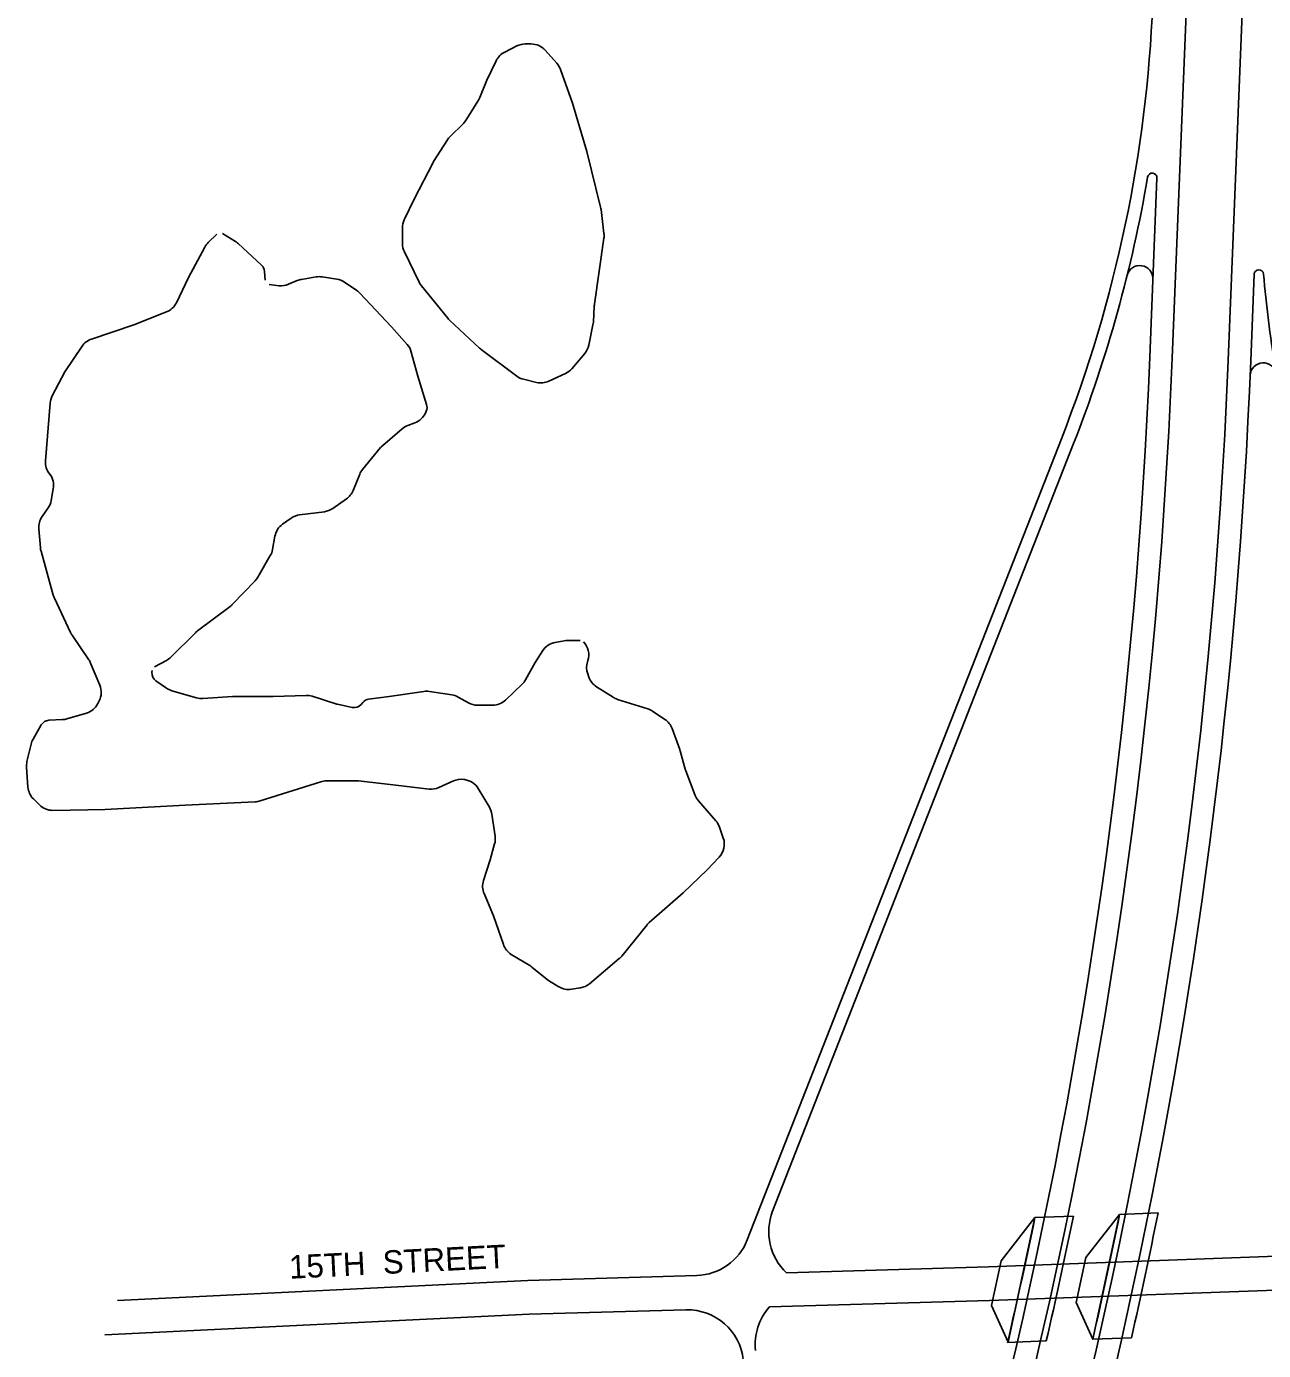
# Model space of a CAD drawing. Extents: x 149.435 to 150.097, y 8.364 to 9.124.
# Drawn here: x 149.4936 to 149.744, y 8.7162 to 8.9843 of the extents above; entities that cross this region are included whole.
import ezdxf

# ---------------------------------------------------------------- set-up
doc = ezdxf.new("R2010")
doc.units = 0
for name, color, linetype in [('PL Inter Bridges', 7, 'Continuous'), ('PL Inter Hydrology', 7, 'Continuous'), ('PL Inter Road Lines', 7, 'Continuous'), ('PL Inter Street Names', 7, 'Continuous')]:
    doc.layers.add(name, color=color, linetype=linetype)

msp = doc.modelspace()

# ---------------------------------------------------------------- linework, layer by layer
at = {"layer": 'PL Inter Bridges'}
for points in [[(149.69776812214099, 8.743179746207552), (149.69092351991026, 8.734430421513652), (149.6889967536915, 8.725331803258351), (149.6923280515228, 8.71789548701299)], [(149.71490954729327, 8.743810385649878), (149.70806494506257, 8.735061060955978), (149.7061381788438, 8.725962442700677), (149.7094694766751, 8.718526126455316)]]:
    msp.add_lwpolyline(points, close=True, dxfattribs=at)
for points in [[(149.70556161979692, 8.74346647190112), (149.69776812214099, 8.743179746207552)], [(149.71490954729327, 8.743810385649882), (149.72269601197357, 8.744096852597645)], [(149.71730267156258, 8.718814312624882), (149.7094694766751, 8.71852612645532)], [(149.69222269261027, 8.717891610819192), (149.70006452333618, 8.71818011470448)]]:
    msp.add_lwpolyline(points, dxfattribs=at)
for radius, start, end in [(1.0730397727272725, 346.94020261751274, 348.32260040583566), (1.08061553030303, 347.04905796943837, 348.42112504094325), (1.089706439393939, 347.17761486414554, 348.5374931957936), (1.0972821969696966, 347.28306093767605, 348.63295110216416)]:
    msp.add_arc((148.6469373495431, 8.960364094667385), radius, start, end, dxfattribs=at)
at = {"layer": 'PL Inter Hydrology'}
for points in [[(149.59039385892606, 8.97916085100836), (149.59287266865041, 8.980400255870544)], [(149.59456665954247, 8.980800152874336), (149.5957603734108, 8.980800152874336)], [(149.5985758815405, 8.979546231403194), (149.60093917405018, 8.976920350836936)], [(149.5853527857472, 8.969984864488579), (149.5867888405219, 8.973472426084287), (149.58867067473614, 8.977407170350403)], [(149.60169559900223, 8.975647075784346), (149.60410892202566, 8.968809327217892), (149.60699560227627, 8.95903902483116), (149.60982453566058, 8.947723291294034)], [(149.58257919522012, 8.96540823965866), (149.58507091850555, 8.969433331119765)], [(149.5793110268327, 8.961997670509607), (149.58203692868412, 8.964723572361027)], [(149.57600090472593, 8.956964060201706), (149.57879377415637, 8.961352855020966)], [(149.57006151505104, 8.945158678999814), (149.5721333869418, 8.949490774771402), (149.5758292643142, 8.956665124964868)], [(149.60991065057854, 8.9472559033985), (149.6104891324023, 8.942435221533557)], [(149.53207539057397, 8.942296522795266), (149.53034200760555, 8.940563139826873)], [(149.53586268589302, 8.940795071742217), (149.53324689220386, 8.94242994279794)], [(149.5696908113451, 8.940368268931223), (149.5696908113451, 8.943524377873674)], [(149.61047804397492, 8.941448226924281), (149.60857225023835, 8.928107670768123)], [(149.52967819639346, 8.939667236243947), (149.52639060758574, 8.933503007229476), (149.52393022840536, 8.928406507498677)], [(149.54115513128863, 8.936013998081705), (149.53641972222186, 8.940370574423126)], [(149.5730520399488, 8.932565886062605), (149.5700703033633, 8.93871571777017)], [(149.54188190323936, 8.932956201783318), (149.54176257187012, 8.934746172321802)], [(149.55222328730545, 8.933626468358137), (149.54926793119893, 8.933133909007049)], [(149.55639182130483, 8.933188511535025), (149.55340790639727, 8.933636098771155)], [(149.54470437422157, 8.93184479870908), (149.54271613042712, 8.932078709743719)], [(149.5483985360805, 8.932879178348664), (149.54663907326, 8.932125122854165)], [(149.56047130756343, 8.930848296837052), (149.55797586816072, 8.932563911426422)], [(149.57885099614015, 8.925269342420254), (149.57352060096048, 8.93182982879525)], [(149.57064458726725, 8.919962906360182), (149.5674702880754, 8.923510652515773), (149.56108876355307, 8.930317612006261)], [(149.6085407166038, 8.927794415714027), (149.60834425418386, 8.924454554574364)], [(149.52189195046896, 8.926522963537613), (149.5152879912372, 8.923954757169716), (149.50671784461917, 8.92103311627721)], [(149.5853091804134, 8.919206790319823), (149.5792096911106, 8.924885625187917)], [(149.6082711710269, 8.923904432482884), (149.60741454920566, 8.919792647740941)], [(149.50480571641236, 8.919574749724806), (149.501298694638, 8.914406507109955), (149.49876655126187, 8.909537000617366)], [(149.5745842944475, 8.907767435000046), (149.57279954392274, 8.91351829780207), (149.57147933895286, 8.918421916261625)], [(149.59282072987122, 8.913546453492984), (149.5856175839283, 8.918948812950173)], [(149.60659242381936, 8.918111988021282), (149.60398689668688, 8.915046661983078)], [(149.59684412822457, 8.912266165078238), (149.59421610666175, 8.912891884497963)], [(149.6026790004472, 8.914056448336098), (149.59929971624655, 8.912507609744114)], [(149.4983512156886, 8.908089135330775), (149.49742230710413, 8.896384887166896)], [(149.5743370062294, 8.906064561320562), (149.57449963978962, 8.906422355153076)], [(149.5707617393041, 8.903538949500783), (149.57221866139653, 8.904085295285446)], [(149.56571936187973, 8.899519130087684), (149.56962663350157, 8.902868220049248)], [(149.56162005156978, 8.894644285299785), (149.56526417105331, 8.899055587832487)], [(149.55967590636337, 8.8903450604388), (149.56103450155246, 8.89366607090104)], [(149.49898738959814, 8.890702739205663), (149.4985573011985, 8.888337253007647)], [(149.55557665082043, 8.886740203352268), (149.55834225253062, 8.888676124549413)], [(149.497951892161, 8.886868906853545), (149.49673109486412, 8.885093201694414)], [(149.54886165025934, 8.885437906077687), (149.5538891848858, 8.886086620223034)], [(149.49607665034011, 8.882645193947496), (149.4963844076146, 8.878798228015995)], [(149.54542011054917, 8.883546189157135), (149.5471619841231, 8.884775746974015)], [(149.54338576782618, 8.87842338180815), (149.5438777366382, 8.881129210274358)], [(149.49651175222525, 8.87808211534351), (149.49899259819856, 8.869192417272542)], [(149.54038416679484, 8.872826585775611), (149.54293087763983, 8.877192375795612)], [(149.53526494693884, 8.867332977396776), (149.53984708082595, 8.872114334496397)], [(149.499213725468, 8.868597727619045), (149.50250386670572, 8.861606177488838)], [(149.5281603308802, 8.861941623372035), (149.53480287040432, 8.866923528015107)], [(149.50279891291834, 8.861089082848416), (149.50618698517727, 8.856106623644102)], [(149.52279222848853, 8.856627360231775), (149.5277546233757, 8.861589755118937)], [(149.6024499925334, 8.859946048967238), (149.60062703333475, 8.859624350285124)], [(149.6056793985678, 8.860003687002012), (149.60310827031336, 8.860003687002017)], [(149.5065547515801, 8.855424963687016), (149.5084098175868, 8.850941887504126)], [(149.5195033042566, 8.854687271340227), (149.5218963249056, 8.855963549019688)], [(149.5981051211255, 8.857951879525073), (149.59655914290863, 8.855562640462596), (149.59461810101865, 8.852068765060633)], [(149.6071516716691, 8.855662368331005), (149.60724474665142, 8.85596020827452)], [(149.51896608104906, 8.853581181108018), (149.51900775927612, 8.853956285151687)], [(149.60744669179454, 8.852567581661152), (149.60719992192077, 8.853258537307706)], [(149.52188355287316, 8.850362034856948), (149.5197754653517, 8.85181134502797)], [(149.59392233764953, 8.851168338496356), (149.59055126390533, 8.847950495376834)], [(149.61234491793138, 8.848504760392839), (149.60898027671652, 8.850645895711379)], [(149.5082977356117, 8.847799594366847), (149.50802945587483, 8.847263034893087)], [(149.52797680366038, 8.848416150014002), (149.52298888505118, 8.849841269616627)], [(149.5501664530719, 8.848881376396472), (149.54348863676253, 8.848679018326491), (149.5352727006646, 8.848679018326491), (149.52926937994226, 8.848278796945001)], [(149.55618314715346, 8.847183699901182), (149.55143563812396, 8.84870290279062)], [(149.56167412847714, 8.84747925705876), (149.5613169526552, 8.84707105611938)], [(149.5740121372818, 8.849706364482419), (149.56702618342146, 8.848679018326491), (149.56284356690514, 8.84810866152881)], [(149.57966856220688, 8.84900580308929), (149.57513922506493, 8.849702624188046)], [(149.58303734907346, 8.847389056009487), (149.58094963817422, 8.848563393390327)], [(149.61935570192836, 8.846176557687917), (149.6132487077005, 8.848084993384115)], [(149.50571756624868, 8.84532521475214), (149.50172827700834, 8.844143203125377)], [(149.55950144664052, 8.846464909950603), (149.55655725793397, 8.847084739151985)], [(149.58793582547094, 8.84690259971072), (149.5848943992236, 8.84690259971072)], [(149.622831965299, 8.844042838363897), (149.62032700951582, 8.845712808886029)], [(149.49656534434433, 8.842905433901914), (149.49491528040394, 8.840055323459469)], [(149.5008512713395, 8.843992370865438), (149.4981048660344, 8.8438478232178)], [(149.62582216529862, 8.837931467555496), (149.62429479566134, 8.842174160992395)], [(149.49450853824789, 8.839034809280559), (149.49366291074574, 8.835483173771536)], [(149.62693149645133, 8.833977247327782), (149.62590788688107, 8.837662241780908)], [(149.49357025339816, 8.834326006298765), (149.4938670059927, 8.830319846272259)], [(149.54085431688372, 8.827512225625208), (149.55314493645093, 8.83140425515483)], [(149.55428846563538, 8.83158098914971), (149.56037091792072, 8.83158098914971)], [(149.56080101864484, 8.831556491697652), (149.5683584973833, 8.830692779841826), (149.57508793254328, 8.829923701537828)], [(149.57708546866246, 8.830238725004474), (149.5800079570008, 8.83156712879463)], [(149.5821110793513, 8.83186857961356), (149.58232683153432, 8.83183775787313)], [(149.62896141872739, 8.828650634157787), (149.62704578547948, 8.833631280602312)], [(149.58504982463052, 8.830019018845249), (149.58729777426703, 8.826225603833649)], [(149.49496610058844, 8.827921228485602), (149.49616367618506, 8.826723652888973)], [(149.49891097010493, 8.825614834818806), (149.50951463073594, 8.825807628648459), (149.52572445060483, 8.826695837956343), (149.53988278641486, 8.827339398674983)], [(149.6331625681085, 8.823472158812786), (149.62963846450026, 8.827524877962267)], [(149.58778607702732, 8.82484964273819), (149.5884475148341, 8.82038493754239)], [(149.63466123637613, 8.819990303165765), (149.63388185323933, 8.822231029684094)], [(149.58835022107377, 8.818816026463244), (149.58745499750282, 8.815593221607786), (149.58610650370025, 8.811379178474809)], [(149.61967816865635, 8.802930868204436), (149.62653620704972, 8.808931651798652), (149.6314213582431, 8.813594750665047), (149.63383341776702, 8.816140813495892)], [(149.58622565860983, 8.808748815906878), (149.5881211544837, 8.804268552932257), (149.59011918705565, 8.798456094541166)], [(149.6141073372622, 8.796113424441142), (149.61922397005176, 8.802458049100208)], [(149.59173183725417, 8.79645185671123), (149.59545134060284, 8.794187811194647)], [(149.59587045302027, 8.793892036363202), (149.5990148438484, 8.791337218815354)], [(149.60758140782514, 8.790516781761866), (149.61360149597328, 8.795596231136873)], [(149.59945460471832, 8.79102896530933), (149.60137439324225, 8.789877092194972)], [(149.60391400812446, 8.78938364507521), (149.60572948219738, 8.789670298876194)]]:
    msp.add_lwpolyline(points, dxfattribs=at)
for centre, radius, start, end in [((149.5920878498181, 8.975772869224269), 0.003787878787878787, 116.56505117709665, 154.44003482846279), ((149.59456665954247, 8.977012274086457), 0.003787878787878787, 90, 116.56505117717825), ((149.5957603734108, 8.977012274086457), 0.003787878787878787, 41.98721249556567, 90.0000000000522), ((149.59812366592047, 8.974386393520174), 0.003787878787878787, 19.44003482856584, 41.98721249603334), ((149.58185021719234, 8.971427098599381), 0.003787878787878787, 328.24051991512533, 337.61986494828307), ((149.5793584939069, 8.967402007138258), 0.003787878787878787, 314.999999999749, 328.24051991528006), ((149.5819894616099, 8.959319235732364), 0.003787878787878787, 134.99999999952837, 147.52880770932043), ((149.57919659217947, 8.954930440913092), 0.003787878787878787, 147.52880770906677, 152.7446716253952), ((149.60614975346303, 8.946804595744643), 0.003787878787878787, 6.842773412566371, 14.036243468045896), ((149.573478690133, 8.943524377873674), 0.003787878787878787, 154.44003482831354, 179.99999999996257), ((149.60672823528682, 8.941983913879708), 0.003787878787878787, 351.869897646127, 6.842773412536268), ((149.53302044238276, 8.937884705049642), 0.003787878787878787, 134.99999999989683, 151.9275130640758), ((149.53385511415058, 8.937582956954321), 0.003787878787878787, 47.38594403067354, 57.99461679194523), ((149.573478690133, 8.940368268931223), 0.003787878787878787, 180, 205.86635679398103), ((149.53987282725296, 8.934620189347317), 0.0018939393939393936, 3.8140748344872413, 47.385944029974894), ((149.5498906546357, 8.929397568386472), 0.003787878787878787, 99.46232220806331, 113.19859051365819), ((149.55284601074223, 8.929890127737561), 0.003787878787878787, 81.4692343898447, 99.46232220789656), ((149.55582992564976, 8.929442540501434), 0.003787878787878787, 55.49147701215017, 81.4692343900724), ((149.5451469547048, 8.935606732816364), 0.003787878787878787, 263.29016319239963, 293.1985905134621), ((149.55832536505253, 8.92772692591204), 0.003787878787878787, 43.15238973344277, 55.491477012705566), ((149.57646042671848, 8.934218437223644), 0.003787878787878787, 205.86635679374496, 219.093858886334), ((149.52051904796457, 8.93005328426315), 0.003787878787878787, 291.2505055070786, 334.2306723763474), ((149.61232205892645, 8.927571983812673), 0.003787878787878787, 171.86989764575074, 176.63353933622747), ((149.58179082189818, 8.92765795084864), 0.003787878787878787, 219.0938588861486, 227.04540848879773), ((149.60456291186122, 8.924676986475712), 0.003787878787878787, 348.2317110682786, 356.6335393362943), ((149.50794009434563, 8.917447850412897), 0.003787878787878787, 108.82471001827818, 145.8403054539102), ((149.5678217035039, 8.917437168256114), 0.003787878787878787, 15.06848815995004, 41.82016988047261), ((149.60370629003998, 8.920565201733782), 0.003787878787878787, 319.6354634266041, 348.23171106813123), ((149.58789031120102, 8.921979115980484), 0.003787878787878787, 227.04540848751265, 233.13010235437213), ((149.60110076290746, 8.917499875695546), 0.003787878787878787, 294.6235647859402, 319.6354634270276), ((149.59509345714395, 8.916576756523286), 0.003787878787878787, 233.13010235415598, 256.6075022463092), ((149.59772147870677, 8.915951037103563), 0.003787878787878787, 256.60750224640435, 294.6235647863005), ((149.5021272209635, 8.907789452372475), 0.003787878787878787, 152.52556837316067, 175.4622274925275), ((149.57277546085504, 8.90720607285066), 0.0018939393939393936, 335.5560452182552, 17.241459399331195), ((149.5708886483602, 8.907631996715635), 0.003787878787878787, 290.55604521949806, 335.5560452197166), ((149.5720917523404, 8.899992248070596), 0.003787878787878787, 110.55604521933122, 130.60129464491854), ((149.56818448071857, 8.896643158109015), 0.003787878787878787, 130.60129464475577, 140.44033203101426), ((149.50119831237907, 8.896085204208589), 0.003787878787878787, 175.462227492409, 218.39231516559127), ((149.49526060963564, 8.891380335562479), 0.003787878787878787, 349.69515353127497, 38.392315165656555), ((149.56454036123506, 8.892231855576345), 0.003787878787878787, 140.44033203172447, 157.75097634297722), ((149.55617004668076, 8.891779275763506), 0.003787878787878787, 304.9920201984945, 337.7509763427385), ((149.49483052123603, 8.889014849364463), 0.003787878787878787, 325.4914770126573, 349.6951535312545), ((149.4998524657891, 8.882947259183467), 0.003787878787878787, 145.49147701207397, 184.57392126058062), ((149.5493463901746, 8.881681171734376), 0.003787878787878787, 97.35237935974062, 125.2175929680565), ((149.55340444497054, 8.889843354566345), 0.003787878787878787, 277.35237935993234, 304.99202019877407), ((149.5476045166007, 8.880451613917508), 0.003787878787878787, 125.2175929685642, 169.6951535307828), ((149.5001602230636, 8.879100293251923), 0.003787878787878787, 184.5739212600355, 195.5928109396754), ((149.53965898786367, 8.879100978164987), 0.003787878787878787, 329.7435628371157, 349.6951535309674), ((149.5371122770187, 8.874735188145015), 0.003787878787878787, 316.2188752351965, 329.7435628366086), ((149.5026410690369, 8.870210595180916), 0.003787878787878787, 195.59281093912162, 205.20112364575775), ((149.53253014313157, 8.869953831045397), 0.003787878787878787, 306.86989764623587, 316.2188752351929), ((149.50593121027467, 8.863219045050696), 0.003787878787878787, 205.20112364543846, 214.21570213200704), ((149.53043305815294, 8.858911320341718), 0.003787878787878787, 126.86989764543995, 135.0000000000295), ((149.6012853111147, 8.855894109532027), 0.003787878787878787, 100.00797980149355, 147.0947570765674), ((149.60310827031336, 8.85621580821414), 0.003787878787878787, 89.99999999997796, 100.00797980158625), ((149.60362929218917, 8.857090037794002), 0.003787878787878787, 342.6459753633226, 43.81016305223488), ((149.5030546878209, 8.853976661441825), 0.003787878787878787, 22.47943439736175, 34.215702132032), ((149.52011379371132, 8.859305795008993), 0.003787878787878787, 298.072486935902, 315.0000000001039), ((149.61076712613135, 8.854532538811501), 0.003787878787878787, 162.64597536302244, 199.65382405833697), ((149.52084843660717, 8.853372030490469), 0.0018939393939393936, 173.65980825455912, 235.49147701223282), ((149.50490975382763, 8.84949358525893), 0.003787878787878787, 333.4349488222446, 22.479434397402645), ((149.52402949538413, 8.853483405781935), 0.003787878787878787, 235.49147701187536, 254.05460409898575), ((149.59130689921517, 8.85390832161812), 0.003787878787878787, 313.66778014590193, 330.94539590102204), ((149.61101389600512, 8.853841583164915), 0.003787878787878787, 199.65382405788074, 237.52880770940888), ((149.50464147409073, 8.848957025785126), 0.003787878787878787, 286.5043613817964, 333.43494882301525), ((149.52901741399333, 8.852058286179306), 0.003787878787878787, 254.05460409894346, 273.81407483413227), ((149.55028118461223, 8.845095235566376), 0.003787878787878787, 72.25532837528613, 91.7357045890613), ((149.56309946312624, 8.846232089240848), 0.0018939393939393936, 97.76516601856665, 138.8140748352002), ((149.57456325088214, 8.845958791999976), 0.003787878787878787, 81.25383773734336, 98.36588612408286), ((149.57909258802408, 8.845261970901218), 0.003787878787878787, 60.64224645713151, 81.25383773733408), ((149.5848943992236, 8.8506904784986), 0.003787878787878787, 240.64224645716217, 269.99999999983504), ((149.58793582547094, 8.8506904784986), 0.003787878787878787, 270.00000000004354, 313.667780145946), ((149.61437853721995, 8.85170044784637), 0.003787878787878787, 237.52880770922363, 252.64597536385182), ((149.55733760066522, 8.850791367125419), 0.003787878787878787, 252.2553283749367, 258.11134196055184), ((149.55989161800613, 8.848318223937321), 0.0018939393939393936, 258.1113419606304, 318.8140748341335), ((149.6182258724089, 8.84256110322566), 0.003787878787878787, 56.309932473962405, 72.64597536376522), ((149.49820440927894, 8.841956501571337), 0.0018939393939393936, 93.01278750398968, 149.9314171777122), ((149.50065218485042, 8.847775014158366), 0.003787878787878787, 273.0127875041993, 286.504361381755), ((149.62073082819214, 8.840891132703518), 0.003787878787878787, 19.798876353989918, 56.309932474260094), ((149.49819341027322, 8.838157458798364), 0.003787878787878787, 149.93141717879502, 166.60750224662164), ((149.6222581978294, 8.836648439266561), 0.003787878787878787, 15.524110996834592, 19.79887635487826), ((149.49734778277107, 8.83460582328936), 0.003787878787878787, 166.60750224692578, 184.23639479914607), ((149.63058118550296, 8.834991049842113), 0.003787878787878787, 195.52411099664116, 201.0375110253784), ((149.55428846563538, 8.827793110361831), 0.003787878787878787, 90.00000000013773, 107.57125877836185), ((149.56037091792072, 8.827793110361831), 0.003787878787878787, 83.48019824839294, 90), ((149.58157539239585, 8.82811877092545), 0.003787878787878787, 81.8698976458513, 114.44395478025268), ((149.5817911445789, 8.828087949185019), 0.003787878787878787, 30.650667957265682, 81.86989764611228), ((149.49764453536565, 8.83059966326283), 0.003787878787878787, 184.23639479881172, 225.0000000001667), ((149.5755180332674, 8.833687082873647), 0.003787878787878787, 263.4801982481134, 294.4439547802511), ((149.6324968187509, 8.830010403397603), 0.003787878787878787, 201.03751102544, 221.00908690173912), ((149.49884211096224, 8.829402087666203), 0.003787878787878787, 225.00000000035374, 271.0416266761321), ((149.53971078769928, 8.831123370418203), 0.003787878787878787, 272.60256220238716, 287.571258778083), ((149.58403909421537, 8.824294534173434), 0.003787878787878787, 8.426969021990203, 30.650667956868233), ((149.63030421385787, 8.820986633377455), 0.003787878787878787, 19.179008026443277, 41.009086901728), ((149.58470053202214, 8.819829828977628), 0.003787878787878787, 344.4758890025647, 8.426969021889235), ((149.63108359699467, 8.818745906859197), 0.003787878787878787, 316.5481576988802, 19.17900802541954), ((149.58971417092448, 8.810224724963042), 0.003787878787878787, 162.25532837474057, 202.9321004369733), ((149.6221725042922, 8.800080198906299), 0.003787878787878787, 131.18592516564524, 141.11550356617758), ((149.59370133326513, 8.79968745730068), 0.003787878787878787, 198.97040780853584, 238.6713071321924), ((149.59348184459188, 8.7909522106052), 0.003787878787878787, 50.90614111344367, 58.671307132155576), ((149.61115880302174, 8.798491274635024), 0.003787878787878787, 310.155999624532, 321.1155035666462), ((149.60140345227677, 8.794277044573384), 0.003787878787878787, 230.90614111422144, 239.0362434678049), ((149.6033232408007, 8.793125171459032), 0.003787878787878787, 239.0362434678085, 278.97262661487764), ((149.6051387148736, 8.793411825260018), 0.003787878787878787, 278.9726266150058, 310.1559996246946)]:
    msp.add_arc(centre, radius, start, end, dxfattribs=at)
at = {"layer": 'PL Inter Road Lines'}
for p, q in [((149.73261067959928, 9.093476827373655), (149.72555239927078, 8.91718023462368)), ((149.74399809448911, 9.09384336166536), (149.73690693910805, 8.91672563976213)), ((149.7224635451696, 8.953653096551838), (149.72101058333587, 8.9173620725683)), ((149.74215411739652, 8.934161829692492), (149.74144875504297, 8.916543801817511)), ((149.70311037168696, 8.900846284778646), (149.63951965916834, 8.738638959263266)), ((149.70557896468475, 8.899878513519552), (149.6446423314582, 8.74444121913953))]:
    msp.add_line(p, q, dxfattribs=at)
for points in [[(149.6474647071294, 8.731989629317042), (149.68836560118245, 8.733201527583065), (149.7703812726149, 8.736218914809324)], [(149.51198997943578, 8.726371948264998), (149.59508265031198, 8.730425249283345), (149.62927304166362, 8.731427796131667)], [(149.64402581276386, 8.72506320434537), (149.68859119396132, 8.726387040830291), (149.76897282068128, 8.729285988816223)], [(149.5094040720249, 8.719407491319055), (149.59535019017622, 8.723612010955737), (149.6271019514198, 8.724472697082469)]]:
    msp.add_lwpolyline(points, dxfattribs=at)
for centre, radius, start, end in [((149.45060857362634, 8.999835459280407), 0.2712121212121212, 338.5931547043357, 357.7073079129689), ((149.7215173335165, 8.953690979456967), 0.0009469696969696968, 357.7073079129786, 170.3334577427087), ((149.45060857362634, 8.999835459280407), 0.2738636363636363, 338.5931547043357, 350.33345774265393), ((149.71899419245702, 8.933278802045134), 0.0026515151515151512, 357.7073079129574, 166.07225662415226), ((149.7431003290496, 8.934123946787363), 0.0009469696969696968, 5.081158083435923, 177.70730791297865), ((150.0168309966886, 8.958463026418908), 0.2738636363636363, 185.0811580833691, 189.0419779381105), ((148.6469373495431, 8.960364094667385), 1.0794791666666665, 332.5061281414972, 357.70730791297376), ((148.6469373495431, 8.960364094667385), 1.074933712121212, 336.0765556253251, 357.70730791297376), ((148.6469373495431, 8.960364094667385), 1.0908428030303028, 332.5061281414972, 357.70730791297376), ((148.6469373495431, 8.960364094667385), 1.0953882575757574, 337.37107721887315, 357.70730791297376), ((149.74397978706367, 8.913574856910026), 0.0026515151515151512, 9.041977938120066, 177.55779538703771), ((149.65522201573447, 8.740293628029125), 0.011363636363636362, 158.59315470436425, 226.94946445007963), ((149.62893997489206, 8.742786550373689), 0.011363636363636362, 271.6795727235713, 338.59315470416885), ((149.62740986923367, 8.713113233273605), 0.011363636363636362, 6.156787188370373, 91.55272047278491), ((149.65246743767003, 8.71745589205073), 0.011363636363636362, 137.9758730079537, 186.15678718822844)]:
    msp.add_arc(centre, radius, start, end, dxfattribs=at)

# ---------------------------------------------------------------- texts
at = {"layer": 'PL Inter Street Names'}
msp.add_text('15TH  STREET', height=0.004729999999999999, rotation=2.9108378261684327, dxfattribs=at).set_placement((149.54686015129943, 8.73075627897228))

doc.saveas('drawing.dxf')
